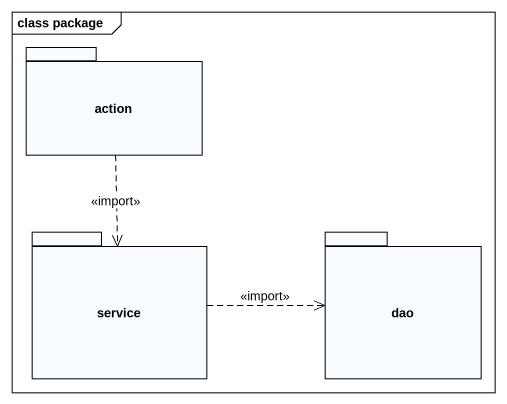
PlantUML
@startuml
mainframe class package
package "action" as action_ {
}
package service {
}
package dao {
}
action_ ..> service : <<import>>
service .right.> dao : <<import>>
@enduml
